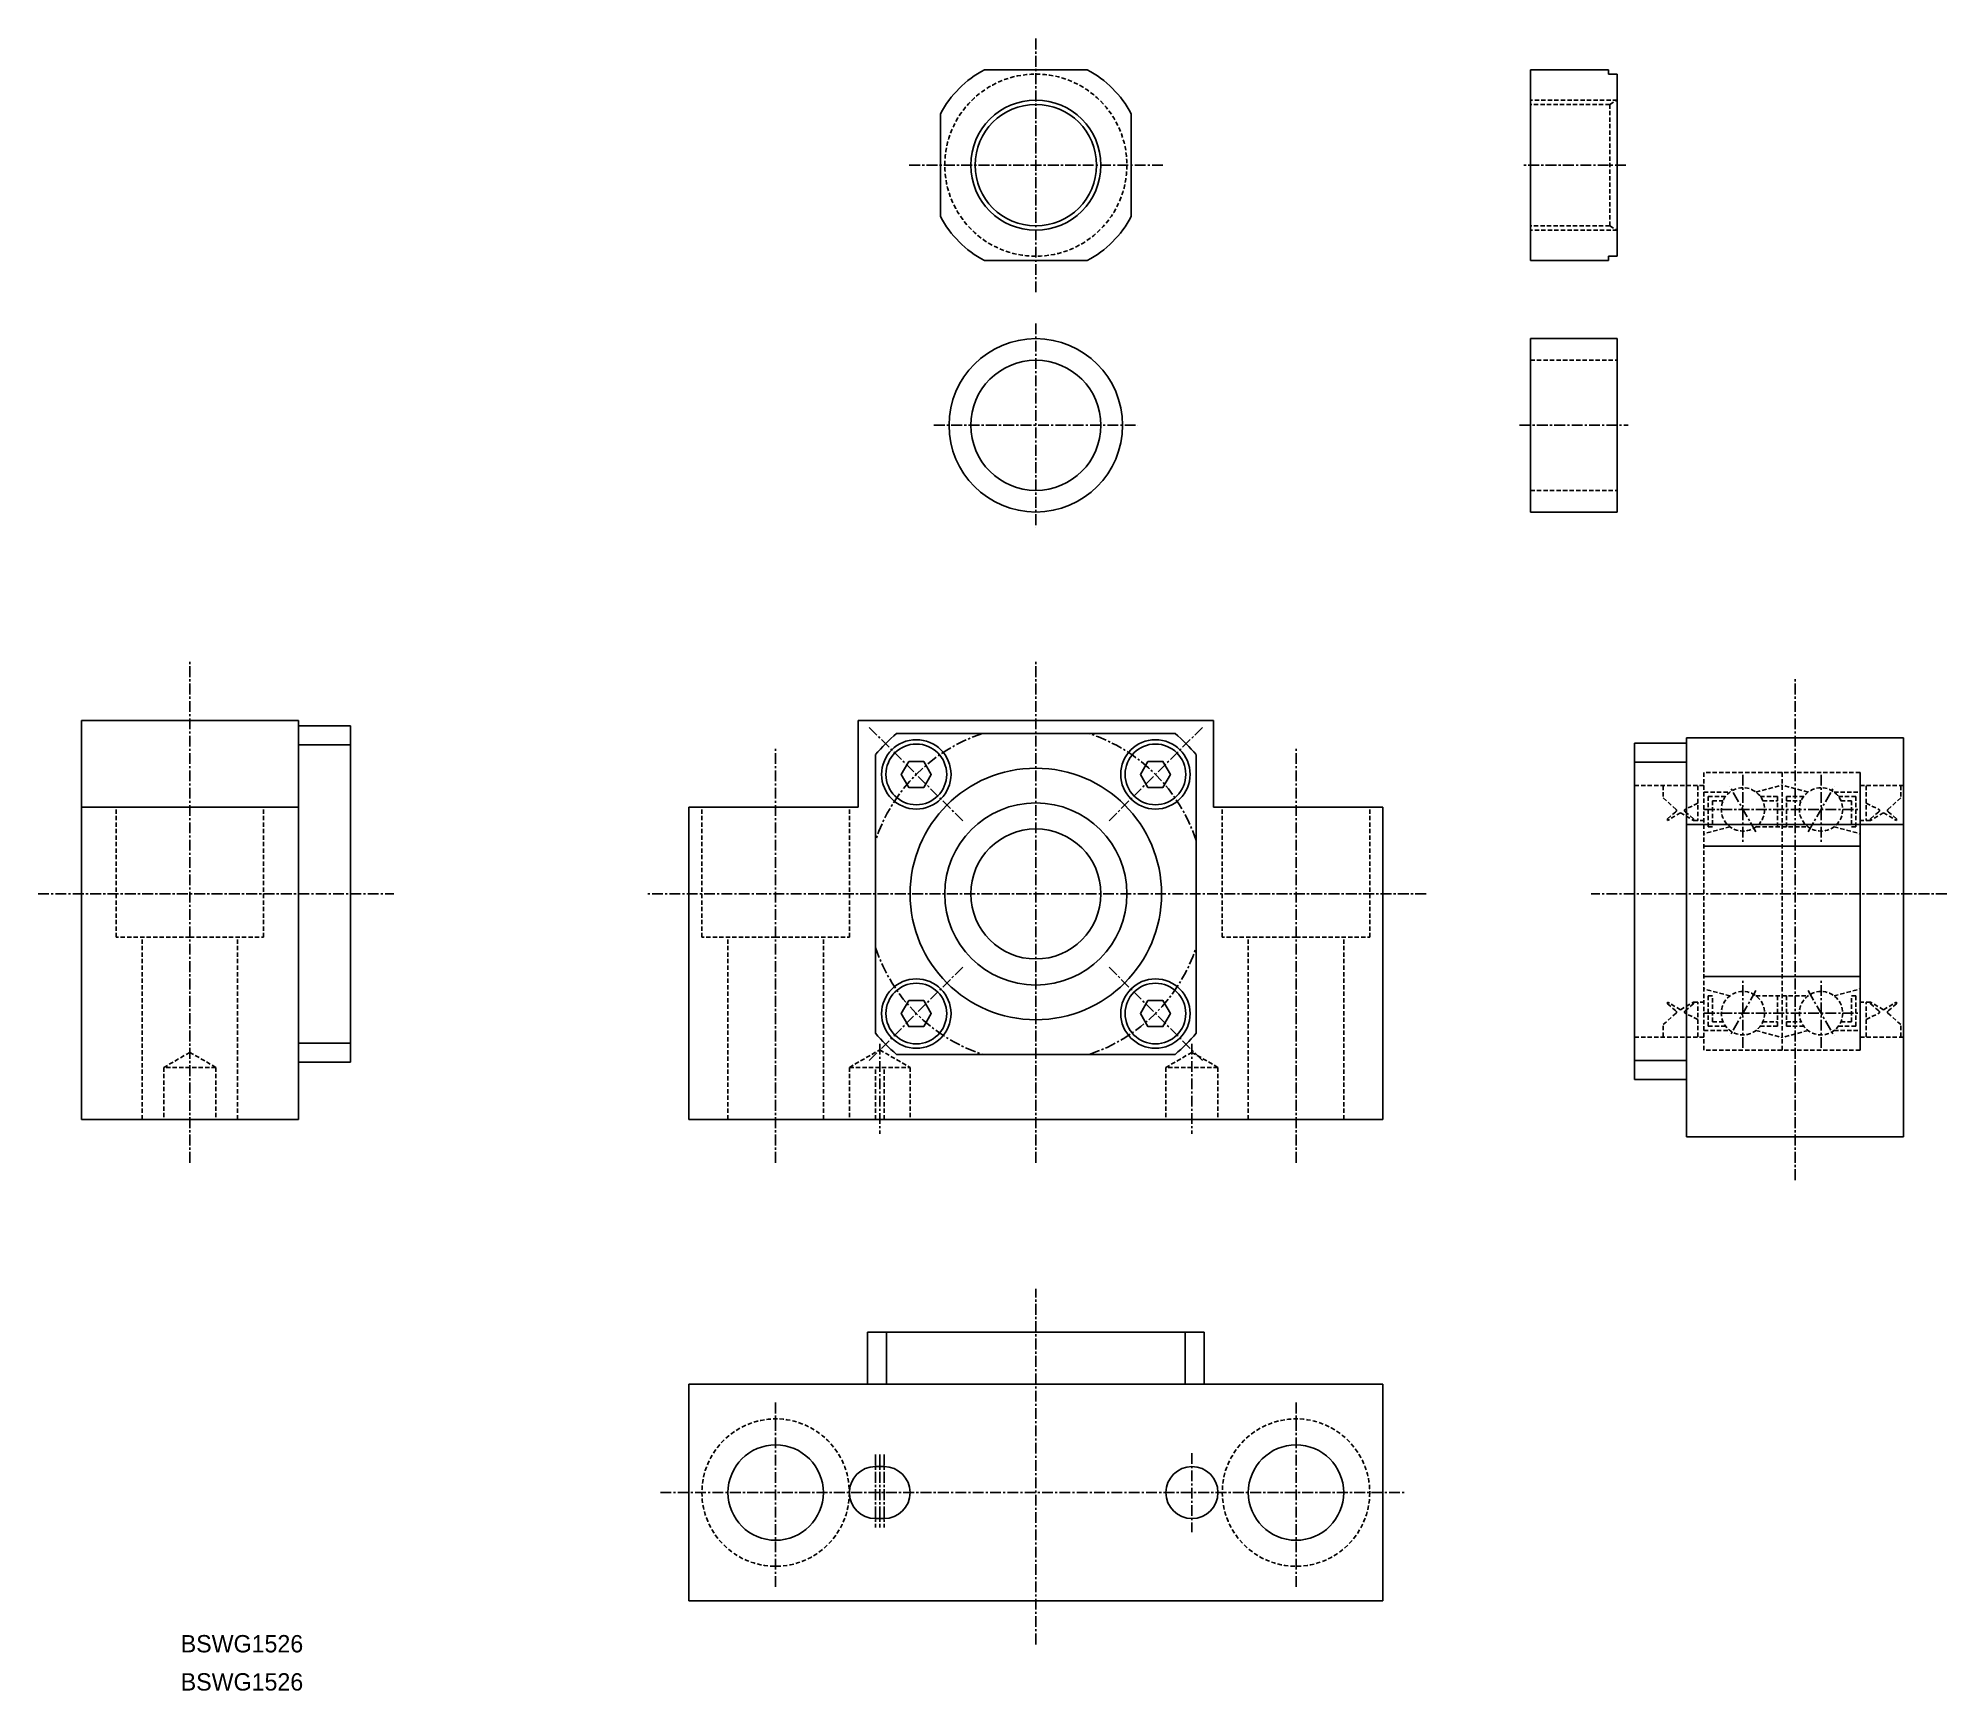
# Model space of a CAD drawing. Extents: x 25 to 245, y 344 to 535.
import ezdxf

# ---------------------------------------------------------------- set-up
doc = ezdxf.new("R2010")
doc.units = 0
doc.linetypes.add('CENTER', pattern=[2, 1.25, -0.25, 0.25, -0.25])
doc.linetypes.add('DASHED', pattern=[0.75, 0.5, -0.25])
doc.layers.get('0').update_dxf_attribs({"linetype": 'CONTINUOUS'})
doc.layers.add('CENTER', color=1, linetype='CENTER')

msp = doc.modelspace()

# ---------------------------------------------------------------- linework, layer by layer
at = {"color": 7, "linetype": 'CONTINUOUS'}
for p, q in [((146.32, 531.23), (134.45, 531.23)), ((197.41, 531.23), (197.41, 509.23)), ((206.41, 531.23), (197.41, 531.23)), ((206.41, 531.23), (206.41, 530.73)), ((207.41, 530.73), (206.41, 530.73)), ((207.41, 530.73), (207.41, 509.73)), ((129.38, 526.16), (129.38, 514.29)), ((151.38, 514.29), (151.38, 526.16)), ((134.45, 509.23), (146.32, 509.23)), ((137.42, 509.23), (137.42, 509.23)), ((140.38, 509.23), (140.38, 509.23)), ((197.41, 509.23), (206.41, 509.23)), ((206.41, 509.73), (206.41, 509.23)), ((206.41, 509.73), (207.41, 509.73)), ((197.41, 500.23), (197.41, 480.23)), ((207.41, 500.23), (197.41, 500.23)), ((207.41, 480.23), (207.41, 500.23)), ((207.41, 480.23), (197.41, 480.23)), ((30.35, 456.19), (30.35, 410.19)), ((55.35, 456.19), (30.35, 456.19)), ((55.35, 410.19), (55.35, 456.19)), ((61.35, 455.59), (55.35, 455.59)), ((61.35, 416.79), (61.35, 455.59)), ((160.88, 456.19), (119.88, 456.19)), ((119.88, 446.19), (119.88, 456.19)), ((119.88, 446.19), (119.88, 456.19)), ((160.88, 446.19), (160.88, 456.19)), ((61.35, 453.39), (55.35, 453.39)), ((124.32, 454.69), (156.45, 454.69)), ((209.41, 414.79), (209.41, 453.59)), ((209.41, 453.59), (215.41, 453.59)), ((215.41, 454.19), (240.41, 454.19)), ((215.41, 408.19), (215.41, 454.19)), ((240.41, 454.19), (240.41, 408.19)), ((121.88, 452.25), (121.88, 420.13)), ((158.88, 452.25), (158.88, 420.13)), ((209.41, 451.39), (215.41, 451.39)), ((55.35, 446.19), (30.35, 446.19)), ((100.38, 446.19), (100.38, 410.19)), ((100.38, 446.19), (119.88, 446.19)), ((180.38, 446.19), (160.88, 446.19)), ((180.38, 446.19), (180.38, 410.19)), ((215.41, 444.19), (240.41, 444.19)), ((61.35, 418.99), (55.35, 418.99)), ((61.35, 416.79), (55.35, 416.79)), ((124.32, 417.69), (156.45, 417.69)), ((209.41, 416.99), (215.41, 416.99)), ((209.41, 414.79), (215.41, 414.79)), ((30.35, 410.19), (55.35, 410.19)), ((100.38, 410.19), (180.38, 410.19)), ((240.41, 408.19), (215.41, 408.19)), ((159.78, 385.66), (120.98, 385.66)), ((120.98, 385.66), (120.98, 379.66)), ((123.18, 385.66), (123.18, 379.66)), ((157.58, 385.66), (157.58, 379.66)), ((159.78, 385.66), (159.78, 379.66)), ((100.38, 379.66), (180.38, 379.66)), ((100.38, 379.66), (100.38, 354.66)), ((180.38, 379.66), (180.38, 354.66)), ((121.88, 370.16), (122.88, 370.16)), ((121.88, 364.16), (122.88, 364.16)), ((180.38, 354.66), (100.38, 354.66))]:
    msp.add_line(p, q, dxfattribs=at)
at = {"color": 3, "linetype": 'DASHED'}
for p, q in [((207.41, 527.73), (197.41, 527.73)), ((206.55, 527.23), (197.41, 527.23)), ((206.55, 527.23), (207.41, 527.73)), ((206.55, 527.23), (206.55, 513.23)), ((206.55, 513.23), (197.41, 513.23)), ((206.55, 513.23), (207.41, 512.73)), ((207.41, 512.73), (197.41, 512.73)), ((197.41, 497.73), (207.41, 497.73)), ((197.41, 482.73), (207.41, 482.73)), ((217.41, 450.19), (217.41, 418.19)), ((235.41, 450.19), (217.41, 450.19)), ((226.41, 450.19), (226.41, 418.19)), ((235.41, 434.19), (235.41, 450.19)), ((235.41, 450.19), (235.41, 418.19)), ((235.41, 450.19), (235.41, 441.69)), ((209.41, 448.69), (217.41, 448.69)), ((212.71, 448.66), (212.71, 447.26)), ((212.71, 448.66), (212.71, 447.26)), ((212.71, 447.26), (214.2, 445.92)), ((216.71, 448.66), (216.71, 444.66)), ((217.41, 447.94), (220.41, 447.94)), ((217.91, 447.44), (217.91, 443.94)), ((217.91, 447.44), (219.91, 447.44)), ((218.41, 446.94), (218.41, 443.94)), ((218.41, 446.94), (219.62, 446.94)), ((223.41, 447.94), (226.41, 448.74)), ((223.91, 447.44), (225.91, 447.44)), ((224.2, 446.94), (225.91, 446.94)), ((225.91, 447.44), (225.91, 443.94)), ((229.41, 447.94), (226.41, 448.74)), ((226.91, 447.44), (226.91, 443.94)), ((226.91, 447.44), (228.91, 447.44)), ((226.91, 446.94), (228.62, 446.94)), ((232.41, 447.94), (235.41, 447.94)), ((232.91, 447.44), (234.91, 447.44)), ((233.2, 446.94), (234.41, 446.94)), ((234.41, 446.94), (234.41, 443.94)), ((234.91, 447.44), (234.91, 443.94)), ((240.41, 448.69), (235.41, 448.69)), ((236.11, 448.66), (236.11, 444.66)), ((240.11, 447.26), (238.62, 445.92)), ((240.11, 448.66), (240.11, 447.26)), ((240.11, 448.66), (240.11, 447.26)), ((34.35, 431.19), (34.35, 446.19)), ((51.35, 431.19), (51.35, 446.19)), ((101.88, 431.19), (101.88, 446.19)), ((118.88, 431.19), (118.88, 446.19)), ((161.88, 431.19), (161.88, 446.19)), ((178.88, 431.19), (178.88, 446.19)), ((213.21, 444.86), (214.2, 445.69)), ((214.71, 445.56), (213.21, 444.66)), ((213.21, 444.86), (213.21, 444.66)), ((214.71, 445.56), (216.21, 444.66)), ((216.21, 444.86), (215.23, 445.69)), ((216.71, 446.66), (215.26, 445.94)), ((216.21, 444.86), (216.21, 444.66)), ((216.21, 444.66), (217.41, 444.66)), ((236.61, 444.66), (235.41, 444.66)), ((236.11, 446.66), (237.57, 445.94)), ((236.61, 444.86), (237.6, 445.69)), ((238.11, 445.56), (236.61, 444.66)), ((236.61, 444.86), (236.61, 444.66)), ((238.11, 445.56), (239.61, 444.66)), ((239.61, 444.86), (238.63, 445.69)), ((239.61, 444.86), (239.61, 444.66)), ((220.41, 443.94), (217.41, 443.13)), ((217.91, 443.94), (218.41, 443.94)), ((223.41, 443.94), (229.41, 443.94)), ((232.41, 443.94), (235.41, 443.13)), ((234.41, 443.94), (234.91, 443.94)), ((234.91, 443.94), (234.41, 443.94)), ((235.41, 441.69), (217.41, 441.69)), ((217.41, 441.69), (235.41, 441.69)), ((235.41, 434.19), (235.41, 418.19)), ((42.85, 431.19), (34.35, 431.19)), ((37.35, 410.19), (37.35, 431.19)), ((42.85, 431.19), (51.35, 431.19)), ((48.35, 410.19), (48.35, 431.19)), ((110.38, 431.19), (101.88, 431.19)), ((104.88, 410.19), (104.88, 431.19)), ((110.38, 431.19), (118.88, 431.19)), ((115.88, 410.19), (115.88, 431.19)), ((170.38, 431.19), (161.88, 431.19)), ((164.88, 410.19), (164.88, 431.19)), ((170.38, 431.19), (178.88, 431.19)), ((175.88, 410.19), (175.88, 431.19)), ((235.41, 426.69), (217.41, 426.69)), ((217.41, 426.69), (235.41, 426.69)), ((220.41, 424.44), (217.41, 425.24)), ((232.41, 424.44), (235.41, 425.24)), ((235.41, 418.19), (235.41, 426.69)), ((213.21, 423.52), (213.21, 423.72)), ((214.71, 422.82), (213.21, 423.72)), ((213.21, 423.52), (214.2, 422.68)), ((214.71, 422.82), (216.21, 423.72)), ((216.21, 423.52), (215.23, 422.68)), ((216.21, 423.72), (217.41, 423.72)), ((216.21, 423.52), (216.21, 423.72)), ((216.71, 419.72), (216.71, 423.72)), ((217.91, 420.94), (217.91, 424.44)), ((217.91, 424.44), (218.41, 424.44)), ((218.41, 421.44), (218.41, 424.44)), ((223.41, 424.44), (229.41, 424.44)), ((225.91, 420.94), (225.91, 424.44)), ((226.91, 420.94), (226.91, 424.44)), ((234.41, 421.44), (234.41, 424.44)), ((234.41, 424.44), (234.91, 424.44)), ((234.91, 424.44), (234.41, 424.44)), ((234.91, 420.94), (234.91, 424.44)), ((236.61, 423.72), (235.41, 423.72)), ((236.11, 419.72), (236.11, 423.72)), ((236.61, 423.52), (236.61, 423.72)), ((238.11, 422.82), (236.61, 423.72)), ((236.61, 423.52), (237.6, 422.68)), ((238.11, 422.82), (239.61, 423.72)), ((239.61, 423.52), (238.63, 422.68)), ((239.61, 423.52), (239.61, 423.72)), ((212.71, 421.12), (214.2, 422.46)), ((212.71, 419.72), (212.71, 421.12)), ((212.71, 419.72), (212.71, 421.12)), ((216.71, 421.72), (215.26, 422.43)), ((217.41, 420.44), (220.41, 420.44)), ((217.91, 420.94), (219.91, 420.94)), ((218.41, 421.44), (219.62, 421.44)), ((223.41, 420.44), (226.41, 419.63)), ((223.91, 420.94), (225.91, 420.94)), ((224.2, 421.44), (225.91, 421.44)), ((229.41, 420.44), (226.41, 419.63)), ((226.91, 421.44), (228.62, 421.44)), ((226.91, 420.94), (228.91, 420.94)), ((232.41, 420.44), (235.41, 420.44)), ((232.91, 420.94), (234.91, 420.94)), ((233.2, 421.44), (234.41, 421.44)), ((236.11, 421.72), (237.57, 422.43)), ((240.11, 421.12), (238.62, 422.46)), ((240.11, 419.72), (240.11, 421.12)), ((240.11, 419.72), (240.11, 421.12)), ((118.88, 416.19), (122.38, 418.21)), ((122.38, 418.21), (125.88, 416.19)), ((209.41, 419.69), (217.41, 419.69)), ((235.41, 418.19), (217.41, 418.19)), ((240.41, 419.69), (235.41, 419.69)), ((42.85, 417.92), (39.85, 416.19)), ((45.85, 416.19), (39.85, 416.19)), ((39.85, 416.19), (39.85, 410.19)), ((45.85, 416.19), (42.85, 417.92)), ((45.85, 416.19), (45.85, 410.19)), ((118.88, 416.19), (125.88, 416.19)), ((118.88, 416.19), (118.88, 410.19)), ((121.88, 410.19), (121.88, 416.19)), ((122.88, 410.19), (122.88, 416.19)), ((125.88, 416.19), (125.88, 410.19)), ((158.38, 417.92), (155.38, 416.19)), ((161.38, 416.19), (155.38, 416.19)), ((155.38, 416.19), (155.38, 410.19)), ((161.38, 416.19), (158.38, 417.92)), ((161.38, 416.19), (161.38, 410.19))]:
    msp.add_line(p, q, dxfattribs=at)
at = {"color": 7, "linetype": 'CONTINUOUS'}
for points in [[(125.73, 451.48), (124.86, 449.98), (125.73, 448.48), (127.46, 448.48), (128.33, 449.98), (127.46, 451.48)], [(153.31, 451.48), (152.44, 449.98), (153.31, 448.48), (155.04, 448.48), (155.9, 449.98), (155.04, 451.48)], [(125.73, 423.9), (124.86, 422.4), (125.73, 420.9), (127.46, 420.9), (128.33, 422.4), (127.46, 423.9)], [(153.31, 423.9), (152.44, 422.4), (153.31, 420.9), (155.04, 420.9), (155.9, 422.4), (155.04, 423.9)]]:
    msp.add_lwpolyline(points, close=True, dxfattribs=at)
at = {"color": 3, "linetype": 'DASHED'}
for centre, radius in [((140.38, 520.23), 10.5), ((221.91, 445.94), 2.5), ((230.91, 445.94), 2.5), ((221.91, 422.44), 2.5), ((230.91, 422.44), 2.5), ((110.38, 367.16), 8.5), ((170.38, 367.16), 8.5)]:
    msp.add_circle(centre, radius, dxfattribs=at)
at = {"color": 3, "linetype": 'CONTINUOUS'}
msp.add_circle((140.38, 520.23), 7.5, dxfattribs=at)
at = {"color": 7, "linetype": 'CONTINUOUS'}
for centre, radius in [((140.38, 520.23), 7), ((140.38, 490.23), 10), ((140.38, 490.23), 7.5), ((126.6, 449.98), 4), ((126.6, 449.98), 3.5), ((154.17, 449.98), 4), ((154.17, 449.98), 3.5), ((140.38, 436.19), 14.5), ((140.38, 436.19), 10.5), ((140.38, 436.19), 7.5), ((126.6, 422.4), 4), ((126.6, 422.4), 3.5), ((154.17, 422.4), 4), ((154.17, 422.4), 3.5), ((110.38, 367.16), 5.5), ((170.38, 367.16), 5.5), ((158.38, 367.16), 3)]:
    msp.add_circle(centre, radius, dxfattribs=at)
for centre, radius, start, end in [((140.38, 520.23), 12.5, 118.3576, 151.6424), ((140.38, 520.23), 12.5, 28.3576, 61.6424), ((140.38, 520.23), 12.5, 208.3576, 241.6424), ((140.38, 520.23), 12.5, 298.3576, 331.6424), ((140.38, 436.19), 24.5, 130.9657, 139.0343), ((140.38, 436.19), 24.5, 40.9657, 49.0343), ((140.38, 436.19), 24.5, 220.9657, 229.0343), ((140.38, 436.19), 24.5, 310.9657, 319.0343), ((121.88, 367.16), 3, 90.0001, 270.0001), ((122.88, 367.16), 3, 270.0001, 90.0001)]:
    msp.add_arc(centre, radius, start, end, dxfattribs=at)
at = {"color": 3, "linetype": 'DASHED'}
for centre, start, end in [((214.1, 445.81), 310.2311, 48.0883), ((215.32, 445.81), 116.1501, 229.7689), ((237.5, 445.81), 310.2311, 63.8499), ((238.72, 445.81), 131.9117, 229.7689), ((214.1, 422.57), 311.9117, 49.7689), ((215.32, 422.57), 130.2311, 243.8499), ((237.5, 422.57), 296.1501, 49.7689), ((238.72, 422.57), 130.2311, 228.0883)]:
    msp.add_arc(centre, 0.15, start, end, dxfattribs=at)
at = {"layer": 'CENTER', "color": 1, "linetype": 'CENTER'}
for p, q in [((140.38, 505.58), (140.38, 534.87)), ((155.03, 520.23), (125.74, 520.23)), ((208.41, 520.23), (196.41, 520.23)), ((140.38, 501.98), (140.38, 478.47)), ((128.63, 490.23), (152.14, 490.23)), ((196.16, 490.23), (208.66, 490.23)), ((42.85, 405.19), (42.85, 463.19)), ((140.38, 405.19), (140.38, 463.19)), ((227.91, 403.19), (227.91, 461.19)), ((121.17, 455.4), (132.02, 444.55)), ((159.6, 455.4), (148.75, 444.55)), ((110.38, 405.19), (110.38, 453.19)), ((170.38, 405.19), (170.38, 453.19)), ((221.91, 449.94), (221.91, 441.94)), ((230.91, 449.94), (230.91, 441.94)), ((223.41, 443.34), (220.41, 448.54)), ((229.41, 443.34), (232.41, 448.54)), ((229.41, 443.34), (232.41, 448.54)), ((217.41, 445.94), (235.41, 445.94)), ((25.35, 436.19), (66.35, 436.19)), ((185.38, 436.19), (95.38, 436.19)), ((245.41, 436.19), (204.41, 436.19)), ((121.17, 416.97), (132.02, 427.83)), ((159.6, 416.97), (148.75, 427.83)), ((223.41, 425.04), (220.41, 419.84)), ((221.91, 418.44), (221.91, 426.44)), ((229.41, 425.04), (232.41, 419.84)), ((229.41, 425.04), (232.41, 419.84)), ((230.91, 418.44), (230.91, 426.44)), ((217.41, 422.44), (235.41, 422.44)), ((122.38, 418.92), (122.38, 408.54)), ((158.38, 418.92), (158.38, 408.54)), ((140.38, 349.66), (140.38, 390.66)), ((110.38, 356.28), (110.38, 377.78)), ((170.38, 356.28), (170.38, 377.78)), ((121.88, 371.55), (121.88, 363.15)), ((122.38, 371.55), (122.38, 363.15)), ((122.88, 371.55), (122.88, 363.15)), ((158.38, 371.71), (158.38, 362.58)), ((97.1, 367.16), (182.84, 367.16))]:
    msp.add_line(p, q, dxfattribs=at)
for start, end in [(108.4287, 161.5713), (18.4287, 71.5713), (198.4287, 251.5713), (288.4287, 341.5713)]:
    msp.add_arc((140.38, 436.19), 19.5, start, end, dxfattribs=at)

# ---------------------------------------------------------------- texts
at = {"color": 7, "linetype": 'CONTINUOUS'}
for p in [(41.79, 348.73), (41.79, 344.33)]:
    msp.add_text('BSWG1526', height=2, dxfattribs=at).set_placement(p)

doc.saveas('drawing.dxf')
